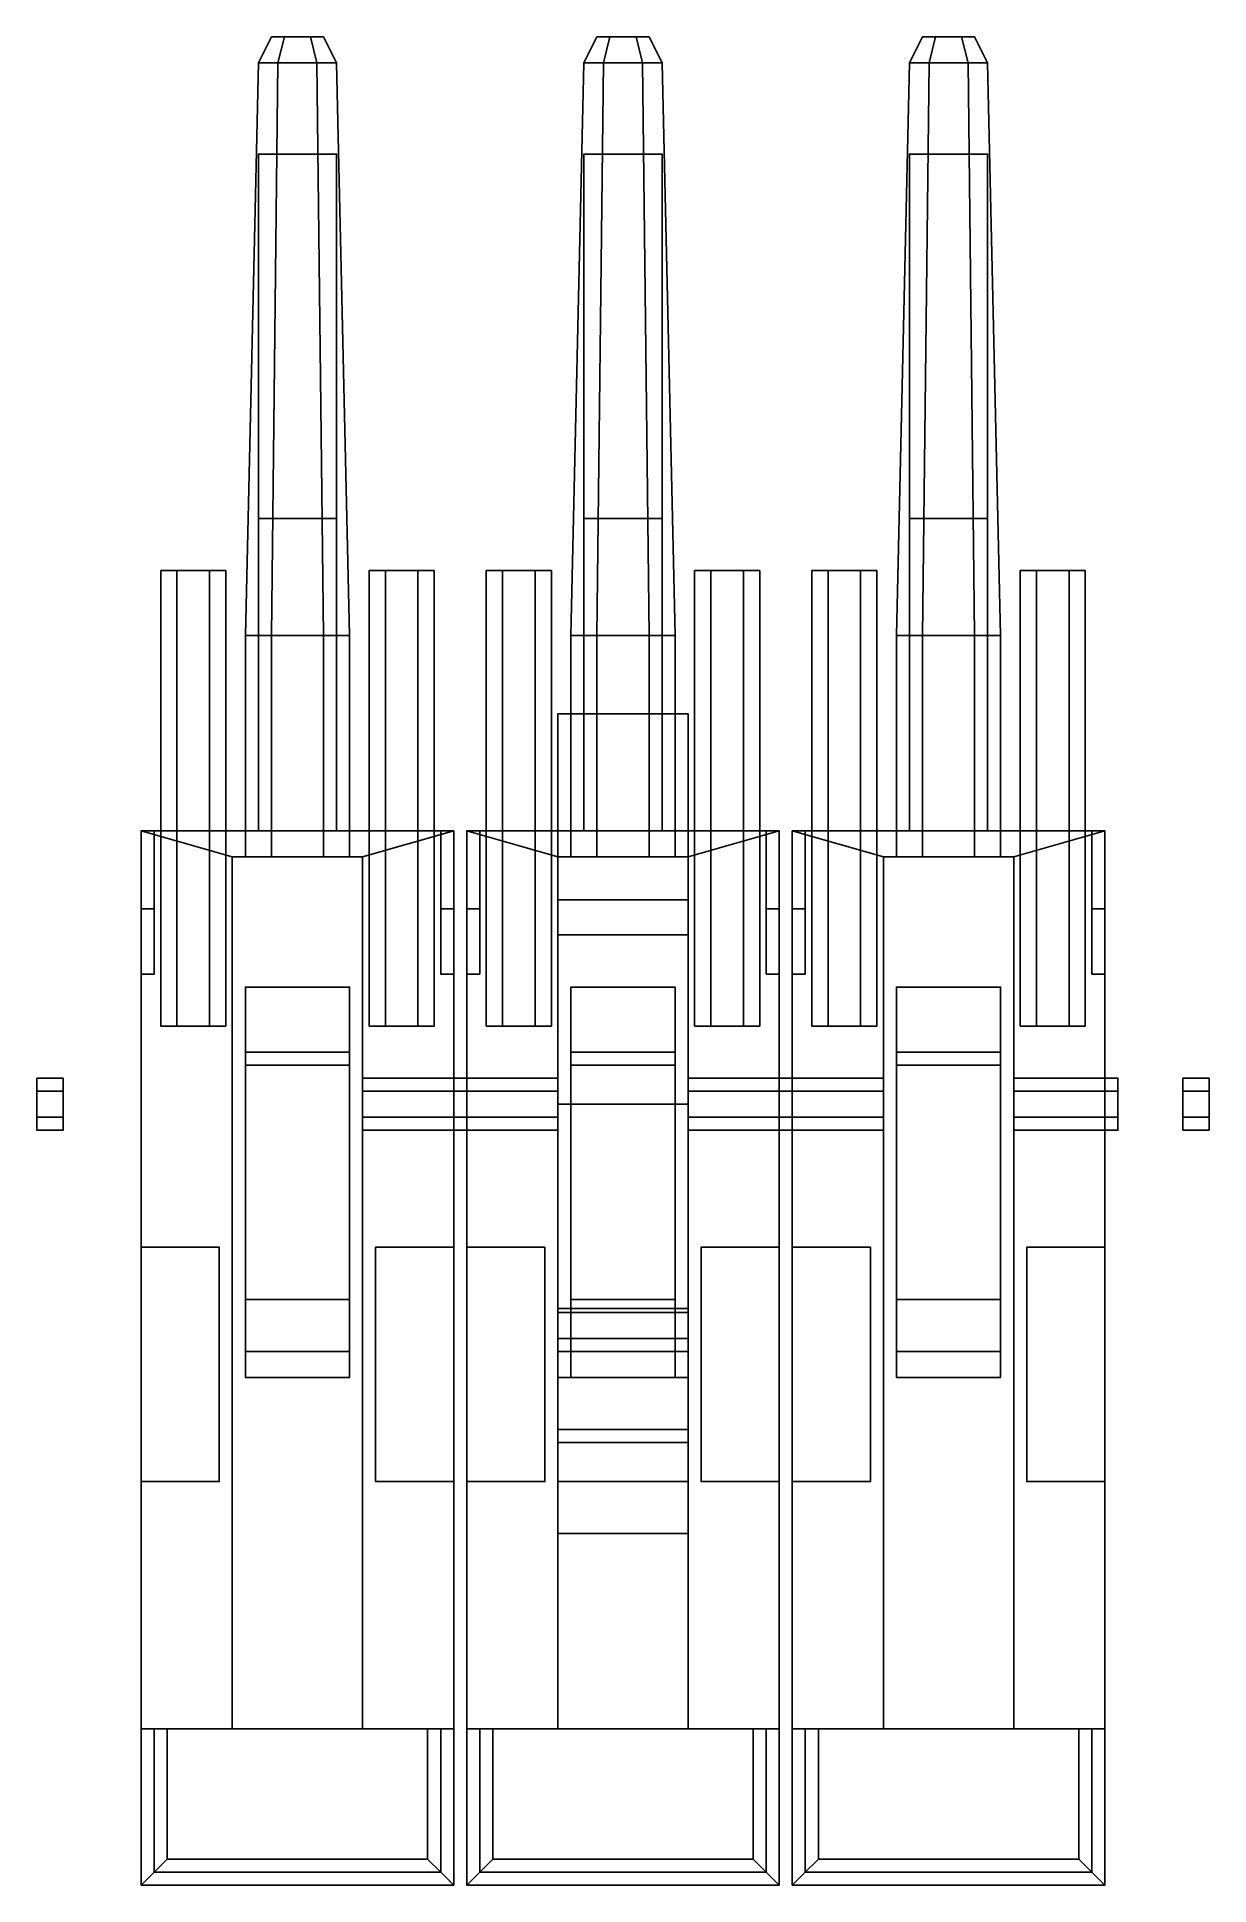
# Model space of a CAD drawing. Extents: x -0.45 to 0.45, y -0.6 to 0.82.
import ezdxf

# ---------------------------------------------------------------- set-up
doc = ezdxf.new("R2010")
doc.units = 0
doc.layers.add('SLEEVE', color=5, linetype='CONTINUOUS')

msp = doc.modelspace()

# ---------------------------------------------------------------- linework, layer by layer
at = {"layer": 'SLEEVE'}
for points in [[(-0.22, 0.45, -0.03), (-0.22, 0.73, -0.03), (-0.28, 0.73, -0.03), (-0.28, 0.45, -0.03)], [(-0.28, 0.45, -0.09), (-0.28, 0.73, -0.08), (-0.22, 0.73, -0.08), (-0.22, 0.45, -0.09)], [(-0.22, 0.73, -0.03), (-0.22, 0.73, -0.08), (-0.28, 0.73, -0.08), (-0.28, 0.73, -0.03)], [(-0.28, 0.73, -0.03), (-0.28, 0.73, -0.08), (-0.28, 0.45, -0.09), (-0.28, 0.45, -0.03)], [(-0.22, 0.45, -0.09), (-0.22, 0.73, -0.08), (-0.22, 0.73, -0.03), (-0.22, 0.45, -0.03)], [(0.03, 0.45, -0.03), (0.03, 0.73, -0.03), (-0.03, 0.73, -0.03), (-0.03, 0.45, -0.03)], [(-0.03, 0.45, -0.09), (-0.03, 0.73, -0.08), (0.03, 0.73, -0.08), (0.03, 0.45, -0.09)], [(0.03, 0.73, -0.03), (0.03, 0.73, -0.08), (-0.03, 0.73, -0.08), (-0.03, 0.73, -0.03)], [(-0.03, 0.73, -0.03), (-0.03, 0.73, -0.08), (-0.03, 0.45, -0.09), (-0.03, 0.45, -0.03)], [(0.03, 0.45, -0.09), (0.03, 0.73, -0.08), (0.03, 0.73, -0.03), (0.03, 0.45, -0.03)], [(0.22, 0.73, -0.03), (0.22, 0.73, -0.08), (0.22, 0.45, -0.09), (0.22, 0.45, -0.03)], [(0.28, 0.73, -0.03), (0.28, 0.73, -0.08), (0.22, 0.73, -0.08), (0.22, 0.73, -0.03)], [(0.22, 0.45, -0.09), (0.22, 0.73, -0.08), (0.28, 0.73, -0.08), (0.28, 0.45, -0.09)], [(0.28, 0.45, -0.03), (0.28, 0.73, -0.03), (0.22, 0.73, -0.03), (0.22, 0.45, -0.03)], [(0.28, 0.45, -0.09), (0.28, 0.73, -0.08), (0.28, 0.73, -0.03), (0.28, 0.45, -0.03)], [(-0.28, 0.45, -0.03), (-0.28, 0.45, -0.05), (-0.22, 0.45, -0.05), (-0.22, 0.45, -0.03)], [(-0.22, 0.21, -0.05), (-0.22, 0.45, -0.05), (-0.28, 0.45, -0.05), (-0.28, 0.21, -0.05)], [(-0.28, 0.21, -0.09), (-0.28, 0.45, -0.09), (-0.22, 0.45, -0.09), (-0.22, 0.21, -0.09)], [(-0.28, 0.45, -0.05), (-0.28, 0.45, -0.09), (-0.28, 0.21, -0.09), (-0.28, 0.21, -0.05)], [(-0.22, 0.21, -0.09), (-0.22, 0.45, -0.09), (-0.22, 0.45, -0.05), (-0.22, 0.21, -0.05)], [(-0.03, 0.45, -0.03), (-0.03, 0.45, -0.05), (0.03, 0.45, -0.05), (0.03, 0.45, -0.03)], [(0.03, 0.21, -0.05), (0.03, 0.45, -0.05), (-0.03, 0.45, -0.05), (-0.03, 0.21, -0.05)], [(-0.03, 0.21, -0.09), (-0.03, 0.45, -0.09), (0.03, 0.45, -0.09), (0.03, 0.21, -0.09)], [(-0.03, 0.45, -0.05), (-0.03, 0.45, -0.09), (-0.03, 0.21, -0.09), (-0.03, 0.21, -0.05)], [(0.03, 0.21, -0.09), (0.03, 0.45, -0.09), (0.03, 0.45, -0.05), (0.03, 0.21, -0.05)], [(0.22, 0.45, -0.05), (0.22, 0.45, -0.09), (0.22, 0.21, -0.09), (0.22, 0.21, -0.05)], [(0.22, 0.21, -0.09), (0.22, 0.45, -0.09), (0.28, 0.45, -0.09), (0.28, 0.21, -0.09)], [(0.28, 0.21, -0.05), (0.28, 0.45, -0.05), (0.22, 0.45, -0.05), (0.22, 0.21, -0.05)], [(0.22, 0.45, -0.03), (0.22, 0.45, -0.05), (0.28, 0.45, -0.05), (0.28, 0.45, -0.03)], [(0.28, 0.21, -0.09), (0.28, 0.45, -0.09), (0.28, 0.45, -0.05), (0.28, 0.21, -0.05)], [(-0.3425, 0.41, 0.0217), (-0.3175, 0.41, 0.0217), (-0.305, 0.41), (-0.355, 0.41)], [(-0.355, 0.41), (-0.305, 0.41), (-0.3175, 0.41, -0.0217), (-0.3425, 0.41, -0.0217)], [(-0.3425, 0.06, -0.0217), (-0.355, 0.06), (-0.355, 0.41), (-0.3425, 0.41, -0.0217)], [(-0.355, 0.06), (-0.3425, 0.06, 0.0217), (-0.3425, 0.41, 0.0217), (-0.355, 0.41)], [(-0.3175, 0.06, -0.0217), (-0.3425, 0.06, -0.0217), (-0.3425, 0.41, -0.0217), (-0.3175, 0.41, -0.0217)], [(-0.3425, 0.06, 0.0217), (-0.3175, 0.06, 0.0217), (-0.3175, 0.41, 0.0217), (-0.3425, 0.41, 0.0217)], [(-0.305, 0.06), (-0.3175, 0.06, -0.0217), (-0.3175, 0.41, -0.0217), (-0.305, 0.41)], [(-0.3175, 0.06, 0.0217), (-0.305, 0.06), (-0.305, 0.41), (-0.3175, 0.41, 0.0217)], [(-0.195, 0.41), (-0.145, 0.41), (-0.1575, 0.41, -0.0217), (-0.1825, 0.41, -0.0217)], [(-0.1825, 0.41, 0.0217), (-0.1575, 0.41, 0.0217), (-0.145, 0.41), (-0.195, 0.41)], [(-0.1825, 0.06, -0.0217), (-0.195, 0.06), (-0.195, 0.41), (-0.1825, 0.41, -0.0217)], [(-0.195, 0.06), (-0.1825, 0.06, 0.0217), (-0.1825, 0.41, 0.0217), (-0.195, 0.41)], [(-0.1575, 0.06, -0.0217), (-0.1825, 0.06, -0.0217), (-0.1825, 0.41, -0.0217), (-0.1575, 0.41, -0.0217)], [(-0.1825, 0.06, 0.0217), (-0.1575, 0.06, 0.0217), (-0.1575, 0.41, 0.0217), (-0.1825, 0.41, 0.0217)], [(-0.145, 0.06), (-0.1575, 0.06, -0.0217), (-0.1575, 0.41, -0.0217), (-0.145, 0.41)], [(-0.1575, 0.06, 0.0217), (-0.145, 0.06), (-0.145, 0.41), (-0.1575, 0.41, 0.0217)], [(-0.0925, 0.41, 0.0217), (-0.0675, 0.41, 0.0217), (-0.055, 0.41), (-0.105, 0.41)], [(-0.105, 0.41), (-0.055, 0.41), (-0.0675, 0.41, -0.0217), (-0.0925, 0.41, -0.0217)], [(-0.0925, 0.06, -0.0217), (-0.105, 0.06), (-0.105, 0.41), (-0.0925, 0.41, -0.0217)], [(-0.105, 0.06), (-0.0925, 0.06, 0.0217), (-0.0925, 0.41, 0.0217), (-0.105, 0.41)], [(-0.0675, 0.06, -0.0217), (-0.0925, 0.06, -0.0217), (-0.0925, 0.41, -0.0217), (-0.0675, 0.41, -0.0217)], [(-0.0925, 0.06, 0.0217), (-0.0675, 0.06, 0.0217), (-0.0675, 0.41, 0.0217), (-0.0925, 0.41, 0.0217)], [(-0.055, 0.06), (-0.0675, 0.06, -0.0217), (-0.0675, 0.41, -0.0217), (-0.055, 0.41)], [(-0.0675, 0.06, 0.0217), (-0.055, 0.06), (-0.055, 0.41), (-0.0675, 0.41, 0.0217)], [(0.055, 0.41), (0.105, 0.41), (0.0925, 0.41, -0.0217), (0.0675, 0.41, -0.0217)], [(0.0675, 0.41, 0.0217), (0.0925, 0.41, 0.0217), (0.105, 0.41), (0.055, 0.41)], [(0.0675, 0.06, -0.0217), (0.055, 0.06), (0.055, 0.41), (0.0675, 0.41, -0.0217)], [(0.055, 0.06), (0.0675, 0.06, 0.0217), (0.0675, 0.41, 0.0217), (0.055, 0.41)], [(0.0925, 0.06, -0.0217), (0.0675, 0.06, -0.0217), (0.0675, 0.41, -0.0217), (0.0925, 0.41, -0.0217)], [(0.0675, 0.06, 0.0217), (0.0925, 0.06, 0.0217), (0.0925, 0.41, 0.0217), (0.0675, 0.41, 0.0217)], [(0.105, 0.06), (0.0925, 0.06, -0.0217), (0.0925, 0.41, -0.0217), (0.105, 0.41)], [(0.0925, 0.06, 0.0217), (0.105, 0.06), (0.105, 0.41), (0.0925, 0.41, 0.0217)], [(0.145, 0.06), (0.1575, 0.06, 0.0217), (0.1575, 0.41, 0.0217), (0.145, 0.41)], [(0.1575, 0.06, -0.0217), (0.145, 0.06), (0.145, 0.41), (0.1575, 0.41, -0.0217)], [(0.145, 0.41), (0.195, 0.41), (0.1825, 0.41, -0.0217), (0.1575, 0.41, -0.0217)], [(0.1575, 0.41, 0.0217), (0.1825, 0.41, 0.0217), (0.195, 0.41), (0.145, 0.41)], [(0.1575, 0.06, 0.0217), (0.1825, 0.06, 0.0217), (0.1825, 0.41, 0.0217), (0.1575, 0.41, 0.0217)], [(0.1825, 0.06, -0.0217), (0.1575, 0.06, -0.0217), (0.1575, 0.41, -0.0217), (0.1825, 0.41, -0.0217)], [(0.1825, 0.06, 0.0217), (0.195, 0.06), (0.195, 0.41), (0.1825, 0.41, 0.0217)], [(0.195, 0.06), (0.1825, 0.06, -0.0217), (0.1825, 0.41, -0.0217), (0.195, 0.41)], [(0.305, 0.06), (0.3175, 0.06, 0.0217), (0.3175, 0.41, 0.0217), (0.305, 0.41)], [(0.3175, 0.06, -0.0217), (0.305, 0.06), (0.305, 0.41), (0.3175, 0.41, -0.0217)], [(0.3175, 0.41, 0.0217), (0.3425, 0.41, 0.0217), (0.355, 0.41), (0.305, 0.41)], [(0.305, 0.41), (0.355, 0.41), (0.3425, 0.41, -0.0217), (0.3175, 0.41, -0.0217)], [(0.3175, 0.06, 0.0217), (0.3425, 0.06, 0.0217), (0.3425, 0.41, 0.0217), (0.3175, 0.41, 0.0217)], [(0.3425, 0.06, -0.0217), (0.3175, 0.06, -0.0217), (0.3175, 0.41, -0.0217), (0.3425, 0.41, -0.0217)], [(0.3425, 0.06, 0.0217), (0.355, 0.06), (0.355, 0.41), (0.3425, 0.41, 0.0217)], [(0.355, 0.06), (0.3425, 0.06, -0.0217), (0.3425, 0.41, -0.0217), (0.355, 0.41)], [(-0.05, 0.3, -0.29), (-0.05, 0.13, -0.12), (0.05, 0.13, -0.12), (0.05, 0.3, -0.29)], [(-0.05, 0.1569, -0.3788), (-0.05, 0.3, -0.2899), (0.05, 0.3, -0.2899), (0.05, 0.1569, -0.3788)], [(-0.05, 0.13, -0.12), (-0.05, 0.3, -0.29), (-0.05, 0.1569, -0.3788), (-0.05, 0, -0.41)], [(0.05, 0.1569, -0.3788), (0.05, 0.3, -0.2899), (0.05, 0.13, -0.12), (0.05, 0, -0.41)], [(-0.37, -0.48, -0.12), (-0.37, 0.21, -0.12), (-0.13, 0.21, -0.12), (-0.13, -0.48, -0.12)], [(-0.3, -0.48, -0.05), (-0.3, 0.19, -0.05), (-0.37, 0.21, -0.05), (-0.37, -0.48, -0.05)], [(-0.37, 0.21, -0.05), (-0.37, 0.21, -0.12), (-0.37, -0.48, -0.12), (-0.37, -0.48, -0.05)], [(-0.2, 0.19, -0.05), (-0.13, 0.21, -0.05), (-0.37, 0.21, -0.05), (-0.3, 0.19, -0.05)], [(-0.13, 0.21, -0.05), (-0.13, 0.21, -0.12), (-0.37, 0.21, -0.12), (-0.37, 0.21, -0.05)], [(-0.36, 0.15, 0.07), (-0.36, 0.21, 0.07), (-0.37, 0.21, 0.07), (-0.37, 0.15, 0.07)], [(-0.37, 0.21, 0.07), (-0.37, 0.21, -0.05), (-0.37, 0.1, -0.05), (-0.37, 0.15, 0.07)], [(-0.36, 0.21, 0.07), (-0.36, 0.21, -0.05), (-0.37, 0.21, -0.05), (-0.37, 0.21, 0.07)], [(-0.36, 0.1, -0.05), (-0.36, 0.21, -0.05), (-0.36, 0.21, 0.07), (-0.36, 0.15, 0.07)], [(-0.13, -0.48, -0.05), (-0.13, 0.21, -0.05), (-0.2, 0.19, -0.05), (-0.2, -0.48, -0.05)], [(-0.13, 0.21, 0.07), (-0.13, 0.21, -0.05), (-0.14, 0.21, -0.05), (-0.14, 0.21, 0.07)], [(-0.14, 0.21, 0.07), (-0.14, 0.21, -0.05), (-0.14, 0.1, -0.05), (-0.14, 0.15, 0.07)], [(-0.13, 0.15, 0.07), (-0.13, 0.21, 0.07), (-0.14, 0.21, 0.07), (-0.14, 0.15, 0.07)], [(-0.13, -0.48, -0.12), (-0.13, 0.21, -0.12), (-0.13, 0.21, -0.05), (-0.13, -0.48, -0.05)], [(-0.13, 0.1, -0.05), (-0.13, 0.21, -0.05), (-0.13, 0.21, 0.07), (-0.13, 0.15, 0.07)], [(-0.05, -0.48, -0.05), (-0.05, 0.19, -0.05), (-0.12, 0.21, -0.05), (-0.12, -0.48, -0.05)], [(-0.12, 0.21, -0.05), (-0.12, 0.21, -0.12), (-0.12, -0.48, -0.12), (-0.12, -0.48, -0.05)], [(-0.12, -0.48, -0.12), (-0.12, 0.21, -0.12), (0.12, 0.21, -0.12), (0.12, -0.48, -0.12)], [(-0.11, 0.15, 0.07), (-0.11, 0.21, 0.07), (-0.12, 0.21, 0.07), (-0.12, 0.15, 0.07)], [(-0.12, 0.21, 0.07), (-0.12, 0.21, -0.05), (-0.12, 0.1, -0.05), (-0.12, 0.15, 0.07)], [(-0.11, 0.21, 0.07), (-0.11, 0.21, -0.05), (-0.12, 0.21, -0.05), (-0.12, 0.21, 0.07)], [(0.05, 0.19, -0.05), (0.12, 0.21, -0.05), (-0.12, 0.21, -0.05), (-0.05, 0.19, -0.05)], [(0.12, 0.21, -0.05), (0.12, 0.21, -0.12), (-0.12, 0.21, -0.12), (-0.12, 0.21, -0.05)], [(-0.11, 0.1, -0.05), (-0.11, 0.21, -0.05), (-0.11, 0.21, 0.07), (-0.11, 0.15, 0.07)], [(0.12, -0.48, -0.05), (0.12, 0.21, -0.05), (0.05, 0.19, -0.05), (0.05, -0.48, -0.05)], [(0.12, 0.21, 0.07), (0.12, 0.21, -0.05), (0.11, 0.21, -0.05), (0.11, 0.21, 0.07)], [(0.11, 0.21, 0.07), (0.11, 0.21, -0.05), (0.11, 0.1, -0.05), (0.11, 0.15, 0.07)], [(0.12, 0.15, 0.07), (0.12, 0.21, 0.07), (0.11, 0.21, 0.07), (0.11, 0.15, 0.07)], [(0.12, -0.48, -0.12), (0.12, 0.21, -0.12), (0.12, 0.21, -0.05), (0.12, -0.48, -0.05)], [(0.12, 0.1, -0.05), (0.12, 0.21, -0.05), (0.12, 0.21, 0.07), (0.12, 0.15, 0.07)], [(0.13, 0.21, -0.05), (0.13, 0.21, -0.12), (0.13, -0.48, -0.12), (0.13, -0.48, -0.05)], [(0.2, -0.48, -0.05), (0.2, 0.19, -0.05), (0.13, 0.21, -0.05), (0.13, -0.48, -0.05)], [(0.13, -0.48, -0.12), (0.13, 0.21, -0.12), (0.37, 0.21, -0.12), (0.37, -0.48, -0.12)], [(0.14, 0.21, 0.07), (0.14, 0.21, -0.05), (0.13, 0.21, -0.05), (0.13, 0.21, 0.07)], [(0.13, 0.21, 0.07), (0.13, 0.21, -0.05), (0.13, 0.1, -0.05), (0.13, 0.15, 0.07)], [(0.14, 0.15, 0.07), (0.14, 0.21, 0.07), (0.13, 0.21, 0.07), (0.13, 0.15, 0.07)], [(0.37, 0.21, -0.05), (0.37, 0.21, -0.12), (0.13, 0.21, -0.12), (0.13, 0.21, -0.05)], [(0.3, 0.19, -0.05), (0.37, 0.21, -0.05), (0.13, 0.21, -0.05), (0.2, 0.19, -0.05)], [(0.14, 0.1, -0.05), (0.14, 0.21, -0.05), (0.14, 0.21, 0.07), (0.14, 0.15, 0.07)], [(0.37, -0.48, -0.05), (0.37, 0.21, -0.05), (0.3, 0.19, -0.05), (0.3, -0.48, -0.05)], [(0.37, 0.15, 0.07), (0.37, 0.21, 0.07), (0.36, 0.21, 0.07), (0.36, 0.15, 0.07)], [(0.36, 0.21, 0.07), (0.36, 0.21, -0.05), (0.36, 0.1, -0.05), (0.36, 0.15, 0.07)], [(0.37, 0.21, 0.07), (0.37, 0.21, -0.05), (0.36, 0.21, -0.05), (0.36, 0.21, 0.07)], [(0.37, -0.48, -0.12), (0.37, 0.21, -0.12), (0.37, 0.21, -0.05), (0.37, -0.48, -0.05)], [(0.37, 0.1, -0.05), (0.37, 0.21, -0.05), (0.37, 0.21, 0.07), (0.37, 0.15, 0.07)], [(-0.3, 0.19, 0.04), (-0.3, 0.19, -0.05), (-0.3, -0.48, -0.05), (-0.3, -0.48, 0.04)], [(-0.2, -0.48, 0.04), (-0.2, 0.19, 0.04), (-0.3, 0.19, 0.04), (-0.3, -0.48, 0.04)], [(-0.2, 0.19, 0.04), (-0.2, 0.19, -0.05), (-0.3, 0.19, -0.05), (-0.3, 0.19, 0.04)], [(-0.2, -0.48, -0.05), (-0.2, 0.19, -0.05), (-0.2, 0.19, 0.04), (-0.2, -0.48, 0.04)], [(-0.05, 0.19, 0.04), (-0.05, 0.19, -0.05), (-0.05, -0.48, -0.05), (-0.05, -0.48, 0.04)], [(0.05, -0.48, 0.04), (0.05, 0.19, 0.04), (-0.05, 0.19, 0.04), (-0.05, -0.48, 0.04)], [(0.05, 0.19, 0.04), (0.05, 0.19, -0.05), (-0.05, 0.19, -0.05), (-0.05, 0.19, 0.04)], [(0.05, -0.48, -0.05), (0.05, 0.19, -0.05), (0.05, 0.19, 0.04), (0.05, -0.48, 0.04)], [(0.3, -0.48, 0.04), (0.3, 0.19, 0.04), (0.2, 0.19, 0.04), (0.2, -0.48, 0.04)], [(0.2, 0.19, 0.04), (0.2, 0.19, -0.05), (0.2, -0.48, -0.05), (0.2, -0.48, 0.04)], [(0.3, 0.19, 0.04), (0.3, 0.19, -0.05), (0.2, 0.19, -0.05), (0.2, 0.19, 0.04)], [(0.3, -0.48, -0.05), (0.3, 0.19, -0.05), (0.3, 0.19, 0.04), (0.3, -0.48, 0.04)], [(-0.05, 0, -0.41), (-0.05, 0.1569, -0.3788), (0.05, 0.1569, -0.3788), (0.05, 0, -0.41)], [(-0.37, 0.15, 0.07), (-0.37, 0.1, -0.05), (-0.36, 0.1, -0.05), (-0.36, 0.15, 0.07)], [(-0.14, 0.15, 0.07), (-0.14, 0.1, -0.05), (-0.13, 0.1, -0.05), (-0.13, 0.15, 0.07)], [(-0.12, 0.15, 0.07), (-0.12, 0.1, -0.05), (-0.11, 0.1, -0.05), (-0.11, 0.15, 0.07)], [(0.11, 0.15, 0.07), (0.11, 0.1, -0.05), (0.12, 0.1, -0.05), (0.12, 0.15, 0.07)], [(0.13, 0.15, 0.07), (0.13, 0.1, -0.05), (0.14, 0.1, -0.05), (0.14, 0.15, 0.07)], [(0.36, 0.15, 0.07), (0.36, 0.1, -0.05), (0.37, 0.1, -0.05), (0.37, 0.15, 0.07)], [(-0.05, -0.16, -0.19), (-0.05, 0.13, -0.12), (-0.05, 0, -0.41), (-0.05, -0.1569, -0.3788)], [(-0.05, 0.13, -0.12), (-0.05, 0.13, -0.12), (-0.05, -0.19, -0.15), (-0.05, -0.25, -0.12)], [(-0.05, 0.13, -0.12), (-0.05, 0.13, -0.12), (-0.05, -0.16, -0.17), (-0.05, -0.19, -0.15)], [(-0.05, 0.13, -0.12), (-0.05, 0.13, -0.12), (-0.05, -0.16, -0.19), (-0.05, -0.16, -0.17)], [(0.05, 0, -0.41), (0.05, 0.1301, -0.12), (0.05, -0.16, -0.19), (0.05, -0.1569, -0.3788)], [(0.05, -0.16, -0.17), (0.05, -0.1599, -0.19), (0.05, 0.1301, -0.12)], [(0.05, -0.25, -0.12), (0.05, -0.19, -0.15), (0.05, 0.13, -0.12)], [(0.05, -0.19, -0.15), (0.05, -0.16, -0.17), (0.05, 0.13, -0.12)], [(-0.21, -0.15, 0.38), (-0.21, 0.09, 0.32), (-0.29, 0.09, 0.32), (-0.29, -0.15, 0.38)], [(-0.29, 0.09, 0.32), (-0.29, 0.04, 0.18), (-0.29, -0.19, 0.26), (-0.29, -0.15, 0.38)], [(-0.21, 0.09, 0.32), (-0.21, 0.04, 0.18), (-0.29, 0.04, 0.18), (-0.29, 0.09, 0.32)], [(-0.21, -0.19, 0.26), (-0.21, 0.04, 0.18), (-0.21, 0.09, 0.32), (-0.21, -0.15, 0.38)], [(0.04, -0.15, 0.38), (0.04, 0.09, 0.32), (-0.04, 0.09, 0.32), (-0.04, -0.15, 0.38)], [(-0.04, 0.09, 0.32), (-0.04, 0.04, 0.18), (-0.04, -0.19, 0.26), (-0.04, -0.15, 0.38)], [(0.04, 0.09, 0.32), (0.04, 0.04, 0.18), (-0.04, 0.04, 0.18), (-0.04, 0.09, 0.32)], [(0.04, -0.19, 0.26), (0.04, 0.04, 0.18), (0.04, 0.09, 0.32), (0.04, -0.15, 0.38)], [(0.21, 0.09, 0.32), (0.21, 0.04, 0.18), (0.21, -0.19, 0.26), (0.21, -0.15, 0.38)], [(0.29, -0.15, 0.38), (0.29, 0.09, 0.32), (0.21, 0.09, 0.32), (0.21, -0.15, 0.38)], [(0.29, 0.09, 0.32), (0.29, 0.04, 0.18), (0.21, 0.04, 0.18), (0.21, 0.09, 0.32)], [(0.29, -0.19, 0.26), (0.29, 0.04, 0.18), (0.29, 0.09, 0.32), (0.29, -0.15, 0.38)], [(-0.3425, 0.06, -0.0217), (-0.3175, 0.06, -0.0217), (-0.305, 0.06), (-0.355, 0.06)], [(-0.355, 0.06), (-0.305, 0.06), (-0.3175, 0.06, 0.0217), (-0.3425, 0.06, 0.0217)], [(-0.195, 0.06), (-0.145, 0.06), (-0.1575, 0.06, 0.0217), (-0.1825, 0.06, 0.0217)], [(-0.1825, 0.06, -0.0217), (-0.1575, 0.06, -0.0217), (-0.145, 0.06), (-0.195, 0.06)], [(-0.0925, 0.06, -0.0217), (-0.0675, 0.06, -0.0217), (-0.055, 0.06), (-0.105, 0.06)], [(-0.105, 0.06), (-0.055, 0.06), (-0.0675, 0.06, 0.0217), (-0.0925, 0.06, 0.0217)], [(0.055, 0.06), (0.105, 0.06), (0.0925, 0.06, 0.0217), (0.0675, 0.06, 0.0217)], [(0.0675, 0.06, -0.0217), (0.0925, 0.06, -0.0217), (0.105, 0.06), (0.055, 0.06)], [(0.145, 0.06), (0.195, 0.06), (0.1825, 0.06, 0.0217), (0.1575, 0.06, 0.0217)], [(0.1575, 0.06, -0.0217), (0.1825, 0.06, -0.0217), (0.195, 0.06), (0.145, 0.06)], [(0.3175, 0.06, -0.0217), (0.3425, 0.06, -0.0217), (0.355, 0.06), (0.305, 0.06)], [(0.305, 0.06), (0.355, 0.06), (0.3425, 0.06, 0.0217), (0.3175, 0.06, 0.0217)], [(-0.29, 0.04, 0.18), (-0.29, 0.03, 0.12), (-0.29, -0.21, 0.13), (-0.29, -0.19, 0.26)], [(-0.21, 0.04, 0.18), (-0.21, 0.03, 0.12), (-0.29, 0.03, 0.12), (-0.29, 0.04, 0.18)], [(-0.29, 0.03, 0.12), (-0.29, 0.03, 0.04), (-0.29, -0.21, 0.04), (-0.29, -0.21, 0.13)], [(-0.21, 0.03, 0.12), (-0.21, 0.03, 0.04), (-0.29, 0.03, 0.04), (-0.29, 0.03, 0.12)], [(-0.21, -0.21, 0.13), (-0.21, 0.03, 0.12), (-0.21, 0.04, 0.18), (-0.21, -0.19, 0.26)], [(-0.21, -0.21, 0.04), (-0.21, 0.03, 0.04), (-0.21, 0.03, 0.12), (-0.21, -0.21, 0.13)], [(-0.04, 0.04, 0.18), (-0.04, 0.03, 0.12), (-0.04, -0.21, 0.13), (-0.04, -0.19, 0.26)], [(0.04, 0.04, 0.18), (0.04, 0.03, 0.12), (-0.04, 0.03, 0.12), (-0.04, 0.04, 0.18)], [(-0.04, 0.03, 0.12), (-0.04, 0.03, 0.04), (-0.04, -0.21, 0.04), (-0.04, -0.21, 0.13)], [(0.04, 0.03, 0.12), (0.04, 0.03, 0.04), (-0.04, 0.03, 0.04), (-0.04, 0.03, 0.12)], [(0.04, -0.21, 0.13), (0.04, 0.03, 0.12), (0.04, 0.04, 0.18), (0.04, -0.19, 0.26)], [(0.04, -0.21, 0.04), (0.04, 0.03, 0.04), (0.04, 0.03, 0.12), (0.04, -0.21, 0.13)], [(0.21, 0.04, 0.18), (0.21, 0.03, 0.12), (0.21, -0.21, 0.13), (0.21, -0.19, 0.26)], [(0.29, 0.04, 0.18), (0.29, 0.03, 0.12), (0.21, 0.03, 0.12), (0.21, 0.04, 0.18)], [(0.21, 0.03, 0.12), (0.21, 0.03, 0.04), (0.21, -0.21, 0.04), (0.21, -0.21, 0.13)], [(0.29, 0.03, 0.12), (0.29, 0.03, 0.04), (0.21, 0.03, 0.04), (0.21, 0.03, 0.12)], [(0.29, -0.21, 0.13), (0.29, 0.03, 0.12), (0.29, 0.04, 0.18), (0.29, -0.19, 0.26)], [(0.29, -0.21, 0.04), (0.29, 0.03, 0.04), (0.29, 0.03, 0.12), (0.29, -0.21, 0.13)], [(-0.45, -0.02), (-0.45, 0.02), (-0.45, 0.01, -0.0173), (-0.45, -0.01, -0.0173)], [(-0.45, -0.01, 0.0173), (-0.45, 0.01, 0.0173), (-0.45, 0.02), (-0.45, -0.02)], [(-0.43, 0.02), (-0.43, 0.01, -0.0173), (-0.45, 0.01, -0.0173), (-0.45, 0.02)], [(-0.43, 0.01, 0.0173), (-0.43, 0.02), (-0.45, 0.02), (-0.45, 0.01, 0.0173)], [(-0.2, 0.02), (-0.2, 0.01, 0.0173), (-0.05, 0.01, 0.0173), (-0.05, 0.02)], [(-0.2, 0.01, -0.0173), (-0.2, 0.02), (-0.05, 0.02), (-0.05, 0.01, -0.0173)], [(0.05, 0.02), (0.05, 0.01, 0.0173), (0.2, 0.01, 0.0173), (0.2, 0.02)], [(0.05, 0.01, -0.0173), (0.05, 0.02), (0.2, 0.02), (0.2, 0.01, -0.0173)], [(0.3, 0.01, -0.0173), (0.3, 0.02), (0.38, 0.02), (0.38, 0.01, -0.0173)], [(0.3, 0.02), (0.3, 0.01, 0.0173), (0.38, 0.01, 0.0173), (0.38, 0.02)], [(0.43, 0.02), (0.43, 0.01, 0.0173), (0.45, 0.01, 0.0173), (0.45, 0.02)], [(0.43, 0.01, -0.0173), (0.43, 0.02), (0.45, 0.02), (0.45, 0.01, -0.0173)], [(0.45, 0.01, 0.0173), (0.45, -0.01, 0.0173), (0.45, -0.02), (0.45, 0.02)], [(0.45, 0.02), (0.45, -0.02), (0.45, -0.01, -0.0173), (0.45, 0.01, -0.0173)], [(-0.43, 0.01, -0.0173), (-0.43, -0.01, -0.0173), (-0.45, -0.01, -0.0173), (-0.45, 0.01, -0.0173)], [(-0.43, -0.01, 0.0173), (-0.43, 0.01, 0.0173), (-0.45, 0.01, 0.0173), (-0.45, -0.01, 0.0173)], [(-0.2, -0.01, -0.0173), (-0.2, 0.01, -0.0173), (-0.05, 0.01, -0.0173), (-0.05, -0.01, -0.0173)], [(-0.2, 0.01, 0.0173), (-0.2, -0.01, 0.0173), (-0.05, -0.01, 0.0173), (-0.05, 0.01, 0.0173)], [(0.05, -0.01, -0.0173), (0.05, 0.01, -0.0173), (0.2, 0.01, -0.0173), (0.2, -0.01, -0.0173)], [(0.05, 0.01, 0.0173), (0.05, -0.01, 0.0173), (0.2, -0.01, 0.0173), (0.2, 0.01, 0.0173)], [(0.3, 0.01, 0.0173), (0.3, -0.01, 0.0173), (0.38, -0.01, 0.0173), (0.38, 0.01, 0.0173)], [(0.3, -0.01, -0.0173), (0.3, 0.01, -0.0173), (0.38, 0.01, -0.0173), (0.38, -0.01, -0.0173)], [(0.43, 0.01, 0.0173), (0.43, -0.01, 0.0173), (0.45, -0.01, 0.0173), (0.45, 0.01, 0.0173)], [(0.43, -0.01, -0.0173), (0.43, 0.01, -0.0173), (0.45, 0.01, -0.0173), (0.45, -0.01, -0.0173)], [(-0.43, -0.01, -0.0173), (-0.43, -0.02), (-0.45, -0.02), (-0.45, -0.01, -0.0173)], [(-0.43, -0.02), (-0.43, -0.01, 0.0173), (-0.45, -0.01, 0.0173), (-0.45, -0.02)], [(-0.2, -0.02), (-0.2, -0.01, -0.0173), (-0.05, -0.01, -0.0173), (-0.05, -0.02)], [(-0.2, -0.01, 0.0173), (-0.2, -0.02), (-0.05, -0.02), (-0.05, -0.01, 0.0173)], [(-0.05, -0.1569, -0.3788), (-0.05, 0, -0.41), (0.05, 0, -0.41), (0.05, -0.1569, -0.3788)], [(0.05, -0.02), (0.05, -0.01, -0.0173), (0.2, -0.01, -0.0173), (0.2, -0.02)], [(0.05, -0.01, 0.0173), (0.05, -0.02), (0.2, -0.02), (0.2, -0.01, 0.0173)], [(0.3, -0.01, 0.0173), (0.3, -0.02), (0.38, -0.02), (0.38, -0.01, 0.0173)], [(0.3, -0.02), (0.3, -0.01, -0.0173), (0.38, -0.01, -0.0173), (0.38, -0.02)], [(0.43, -0.01, 0.0173), (0.43, -0.02), (0.45, -0.02), (0.45, -0.01, 0.0173)], [(0.43, -0.02), (0.43, -0.01, -0.0173), (0.45, -0.01, -0.0173), (0.45, -0.02)], [(-0.31, -0.29, 0.05), (-0.31, -0.11, 0.05), (-0.37, -0.11, 0.05), (-0.37, -0.29, 0.05)], [(-0.31, -0.11, 0.05), (-0.31, -0.11, -0.05), (-0.37, -0.11, -0.05), (-0.37, -0.11, 0.05)], [(-0.37, -0.11, 0.05), (-0.37, -0.11, -0.05), (-0.37, -0.29, -0.05), (-0.37, -0.29, 0.05)], [(-0.31, -0.29, -0.05), (-0.31, -0.11, -0.05), (-0.31, -0.11, 0.05), (-0.31, -0.29, 0.05)], [(-0.13, -0.29, 0.05), (-0.13, -0.11, 0.05), (-0.19, -0.11, 0.05), (-0.19, -0.29, 0.05)], [(-0.13, -0.11, 0.05), (-0.13, -0.11, -0.05), (-0.19, -0.11, -0.05), (-0.19, -0.11, 0.05)], [(-0.19, -0.11, 0.05), (-0.19, -0.11, -0.05), (-0.19, -0.29, -0.05), (-0.19, -0.29, 0.05)], [(-0.13, -0.29, -0.05), (-0.13, -0.11, -0.05), (-0.13, -0.11, 0.05), (-0.13, -0.29, 0.05)], [(-0.06, -0.29, 0.05), (-0.06, -0.11, 0.05), (-0.12, -0.11, 0.05), (-0.12, -0.29, 0.05)], [(-0.06, -0.11, 0.05), (-0.06, -0.11, -0.05), (-0.12, -0.11, -0.05), (-0.12, -0.11, 0.05)], [(-0.12, -0.11, 0.05), (-0.12, -0.11, -0.05), (-0.12, -0.29, -0.05), (-0.12, -0.29, 0.05)], [(-0.06, -0.29, -0.05), (-0.06, -0.11, -0.05), (-0.06, -0.11, 0.05), (-0.06, -0.29, 0.05)], [(0.12, -0.29, 0.05), (0.12, -0.11, 0.05), (0.06, -0.11, 0.05), (0.06, -0.29, 0.05)], [(0.12, -0.11, 0.05), (0.12, -0.11, -0.05), (0.06, -0.11, -0.05), (0.06, -0.11, 0.05)], [(0.06, -0.11, 0.05), (0.06, -0.11, -0.05), (0.06, -0.29, -0.05), (0.06, -0.29, 0.05)], [(0.12, -0.29, -0.05), (0.12, -0.11, -0.05), (0.12, -0.11, 0.05), (0.12, -0.29, 0.05)], [(0.13, -0.11, 0.05), (0.13, -0.11, -0.05), (0.13, -0.29, -0.05), (0.13, -0.29, 0.05)], [(0.19, -0.11, 0.05), (0.19, -0.11, -0.05), (0.13, -0.11, -0.05), (0.13, -0.11, 0.05)], [(0.19, -0.29, 0.05), (0.19, -0.11, 0.05), (0.13, -0.11, 0.05), (0.13, -0.29, 0.05)], [(0.19, -0.29, -0.05), (0.19, -0.11, -0.05), (0.19, -0.11, 0.05), (0.19, -0.29, 0.05)], [(0.31, -0.11, 0.05), (0.31, -0.11, -0.05), (0.31, -0.29, -0.05), (0.31, -0.29, 0.05)], [(0.37, -0.11, 0.05), (0.37, -0.11, -0.05), (0.31, -0.11, -0.05), (0.31, -0.11, 0.05)], [(0.37, -0.29, 0.05), (0.37, -0.11, 0.05), (0.31, -0.11, 0.05), (0.31, -0.29, 0.05)], [(0.37, -0.29, -0.05), (0.37, -0.11, -0.05), (0.37, -0.11, 0.05), (0.37, -0.29, 0.05)], [(-0.29, -0.15, 0.38), (-0.29, -0.19, 0.26), (-0.21, -0.19, 0.26), (-0.21, -0.15, 0.38)], [(-0.04, -0.15, 0.38), (-0.04, -0.19, 0.26), (0.04, -0.19, 0.26), (0.04, -0.15, 0.38)], [(0.21, -0.15, 0.38), (0.21, -0.19, 0.26), (0.29, -0.19, 0.26), (0.29, -0.15, 0.38)], [(-0.05, -0.2899, -0.2899), (-0.05, -0.1569, -0.3788), (0.05, -0.1569, -0.3788), (0.05, -0.2899, -0.2899)], [(-0.05, -0.18, -0.28), (-0.05, -0.16, -0.19), (-0.05, -0.1569, -0.3788)], [(-0.05, -0.21, -0.29), (-0.05, -0.18, -0.28), (-0.05, -0.1569, -0.3788)], [(-0.05, -0.2899, -0.2899), (-0.05, -0.21, -0.29), (-0.05, -0.1569, -0.3788)], [(-0.05, -0.16, -0.19), (-0.05, -0.18, -0.28), (0.05, -0.18, -0.28), (0.05, -0.16, -0.19)], [(-0.05, -0.19, -0.15), (-0.05, -0.16, -0.17), (0.05, -0.16, -0.17), (0.05, -0.19, -0.15)], [(-0.05, -0.16, -0.17), (-0.05, -0.16, -0.19), (0.05, -0.16, -0.19), (0.05, -0.16, -0.17)], [(0.05, -0.1569, -0.3788), (0.05, -0.1599, -0.19), (0.05, -0.18, -0.28), (0.05, -0.1569, -0.3788)], [(0.05, -0.1569, -0.3788), (0.05, -0.18, -0.28), (0.05, -0.21, -0.29), (0.05, -0.1569, -0.3788)], [(0.05, -0.1569, -0.3788), (0.05, -0.21, -0.29), (0.05, -0.2899, -0.2899), (0.05, -0.1569, -0.3788)], [(-0.05, -0.18, -0.28), (-0.05, -0.21, -0.29), (0.05, -0.21, -0.29), (0.05, -0.18, -0.28)], [(-0.29, -0.19, 0.26), (-0.29, -0.21, 0.13), (-0.21, -0.21, 0.13), (-0.21, -0.19, 0.26)], [(-0.05, -0.21, -0.15), (-0.05, -0.19, -0.15), (0.05, -0.19, -0.15), (0.05, -0.21, -0.15)], [(-0.05, -0.19, -0.15), (-0.05, -0.19, -0.15), (-0.05, -0.21, -0.15), (-0.05, -0.25, -0.12)], [(-0.04, -0.19, 0.26), (-0.04, -0.21, 0.13), (0.04, -0.21, 0.13), (0.04, -0.19, 0.26)], [(0.05, -0.25, -0.12), (0.05, -0.21, -0.15), (0.05, -0.19, -0.15)], [(0.21, -0.19, 0.26), (0.21, -0.21, 0.13), (0.29, -0.21, 0.13), (0.29, -0.19, 0.26)], [(-0.29, -0.21, 0.13), (-0.29, -0.21, 0.04), (-0.21, -0.21, 0.04), (-0.21, -0.21, 0.13)], [(-0.05, -0.25, -0.25), (-0.05, -0.21, -0.15), (0.05, -0.21, -0.15), (0.05, -0.25, -0.25)], [(-0.05, -0.21, -0.29), (-0.05, -0.25, -0.25), (0.05, -0.25, -0.25), (0.05, -0.21, -0.29)], [(-0.05, -0.25, -0.25), (-0.05, -0.21, -0.29), (-0.05, -0.2899, -0.2899), (-0.05, -0.33, -0.24)], [(-0.05, -0.21, -0.15), (-0.05, -0.25, -0.25), (-0.05, -0.26, -0.19), (-0.05, -0.25, -0.17)], [(-0.05, -0.21, -0.15), (-0.05, -0.21, -0.15), (-0.05, -0.25, -0.17), (-0.05, -0.25, -0.12)], [(-0.04, -0.21, 0.13), (-0.04, -0.21, 0.04), (0.04, -0.21, 0.04), (0.04, -0.21, 0.13)], [(0.05, -0.33, -0.24), (0.05, -0.2899, -0.2899), (0.05, -0.21, -0.29), (0.05, -0.25, -0.25)], [(0.05, -0.25, -0.17), (0.05, -0.26, -0.19), (0.05, -0.25, -0.25), (0.05, -0.21, -0.15)], [(0.05, -0.25, -0.12), (0.05, -0.25, -0.17), (0.05, -0.21, -0.15)], [(0.21, -0.21, 0.13), (0.21, -0.21, 0.04), (0.29, -0.21, 0.04), (0.29, -0.21, 0.13)], [(-0.05, -0.25, -0.12), (-0.05, -0.25, -0.17), (0.05, -0.25, -0.17), (0.05, -0.25, -0.12)], [(-0.05, -0.25, -0.17), (-0.05, -0.26, -0.19), (0.05, -0.26, -0.19), (0.05, -0.25, -0.17)], [(-0.05, -0.26, -0.19), (-0.05, -0.25, -0.25), (-0.05, -0.33, -0.2399)], [(0.05, -0.26, -0.19), (0.05, -0.33, -0.2399), (0.05, -0.25, -0.25)], [(-0.05, -0.26, -0.19), (-0.05, -0.33, -0.2399), (0.05, -0.33, -0.2399), (0.05, -0.26, -0.19)], [(-0.37, -0.29, 0.05), (-0.37, -0.29, -0.05), (-0.31, -0.29, -0.05), (-0.31, -0.29, 0.05)], [(-0.19, -0.29, 0.05), (-0.19, -0.29, -0.05), (-0.13, -0.29, -0.05), (-0.13, -0.29, 0.05)], [(-0.12, -0.29, 0.05), (-0.12, -0.29, -0.05), (-0.06, -0.29, -0.05), (-0.06, -0.29, 0.05)], [(-0.05, -0.33, -0.24), (-0.05, -0.2899, -0.2899), (0.05, -0.2899, -0.2899), (0.05, -0.33, -0.24)], [(0.06, -0.29, 0.05), (0.06, -0.29, -0.05), (0.12, -0.29, -0.05), (0.12, -0.29, 0.05)], [(0.13, -0.29, 0.05), (0.13, -0.29, -0.05), (0.19, -0.29, -0.05), (0.19, -0.29, 0.05)], [(0.31, -0.29, 0.05), (0.31, -0.29, -0.05), (0.37, -0.29, -0.05), (0.37, -0.29, 0.05)], [(-0.37, -0.48, -0.05), (-0.37, -0.48, -0.12), (-0.13, -0.48, -0.12), (-0.13, -0.48, -0.05)], [(-0.36, -0.59, -0.03), (-0.37, -0.6, -0.02), (-0.37, -0.48, -0.1), (-0.36, -0.48, -0.11)], [(-0.37, -0.6, -0.02), (-0.36, -0.59, -0.01), (-0.36, -0.48, -0.09), (-0.37, -0.48, -0.1)], [(-0.35, -0.58, -0.02), (-0.36, -0.59, -0.03), (-0.36, -0.48, -0.11), (-0.35, -0.48, -0.1)], [(-0.36, -0.59, -0.01), (-0.35, -0.58, -0.02), (-0.35, -0.48, -0.1), (-0.36, -0.48, -0.09)], [(-0.3, -0.48, 0.04), (-0.3, -0.48, -0.05), (-0.2, -0.48, -0.05), (-0.2, -0.48, 0.04)], [(-0.14, -0.59, -0.03), (-0.15, -0.58, -0.02), (-0.15, -0.48, -0.1), (-0.14, -0.48, -0.11)], [(-0.15, -0.58, -0.02), (-0.14, -0.59, -0.01), (-0.14, -0.48, -0.09), (-0.15, -0.48, -0.1)], [(-0.13, -0.6, -0.02), (-0.14, -0.59, -0.03), (-0.14, -0.48, -0.11), (-0.13, -0.48, -0.1)], [(-0.14, -0.59, -0.01), (-0.13, -0.6, -0.02), (-0.13, -0.48, -0.1), (-0.14, -0.48, -0.09)], [(-0.11, -0.59, -0.03), (-0.12, -0.6, -0.02), (-0.12, -0.48, -0.1), (-0.11, -0.48, -0.11)], [(-0.12, -0.6, -0.02), (-0.11, -0.59, -0.01), (-0.11, -0.48, -0.09), (-0.12, -0.48, -0.1)], [(-0.12, -0.48, -0.05), (-0.12, -0.48, -0.12), (0.12, -0.48, -0.12), (0.12, -0.48, -0.05)], [(-0.1, -0.58, -0.02), (-0.11, -0.59, -0.03), (-0.11, -0.48, -0.11), (-0.1, -0.48, -0.1)], [(-0.11, -0.59, -0.01), (-0.1, -0.58, -0.02), (-0.1, -0.48, -0.1), (-0.11, -0.48, -0.09)], [(-0.05, -0.48, 0.04), (-0.05, -0.48, -0.05), (0.05, -0.48, -0.05), (0.05, -0.48, 0.04)], [(0.11, -0.59, -0.03), (0.1, -0.58, -0.02), (0.1, -0.48, -0.1), (0.11, -0.48, -0.11)], [(0.1, -0.58, -0.02), (0.11, -0.59, -0.01), (0.11, -0.48, -0.09), (0.1, -0.48, -0.1)], [(0.12, -0.6, -0.02), (0.11, -0.59, -0.03), (0.11, -0.48, -0.11), (0.12, -0.48, -0.1)], [(0.11, -0.59, -0.01), (0.12, -0.6, -0.02), (0.12, -0.48, -0.1), (0.11, -0.48, -0.09)], [(0.13, -0.6, -0.02), (0.14, -0.59, -0.01), (0.14, -0.48, -0.09), (0.13, -0.48, -0.1)], [(0.14, -0.59, -0.03), (0.13, -0.6, -0.02), (0.13, -0.48, -0.1), (0.14, -0.48, -0.11)], [(0.13, -0.48, -0.05), (0.13, -0.48, -0.12), (0.37, -0.48, -0.12), (0.37, -0.48, -0.05)], [(0.14, -0.59, -0.01), (0.15, -0.58, -0.02), (0.15, -0.48, -0.1), (0.14, -0.48, -0.09)], [(0.15, -0.58, -0.02), (0.14, -0.59, -0.03), (0.14, -0.48, -0.11), (0.15, -0.48, -0.1)], [(0.2, -0.48, 0.04), (0.2, -0.48, -0.05), (0.3, -0.48, -0.05), (0.3, -0.48, 0.04)], [(0.35, -0.58, -0.02), (0.36, -0.59, -0.01), (0.36, -0.48, -0.09), (0.35, -0.48, -0.1)], [(0.36, -0.59, -0.03), (0.35, -0.58, -0.02), (0.35, -0.48, -0.1), (0.36, -0.48, -0.11)], [(0.36, -0.59, -0.01), (0.37, -0.6, -0.02), (0.37, -0.48, -0.1), (0.36, -0.48, -0.09)], [(0.37, -0.6, -0.02), (0.36, -0.59, -0.03), (0.36, -0.48, -0.11), (0.37, -0.48, -0.1)], [(-0.15, -0.58, -0.02), (-0.14, -0.59, -0.03), (-0.36, -0.59, -0.03), (-0.35, -0.58, -0.02)], [(-0.14, -0.59, -0.01), (-0.15, -0.58, -0.02), (-0.35, -0.58, -0.02), (-0.36, -0.59, -0.01)], [(0.1, -0.58, -0.02), (0.11, -0.59, -0.03), (-0.11, -0.59, -0.03), (-0.1, -0.58, -0.02)], [(0.11, -0.59, -0.01), (0.1, -0.58, -0.02), (-0.1, -0.58, -0.02), (-0.11, -0.59, -0.01)], [(0.36, -0.59, -0.01), (0.35, -0.58, -0.02), (0.15, -0.58, -0.02), (0.14, -0.59, -0.01)], [(0.35, -0.58, -0.02), (0.36, -0.59, -0.03), (0.14, -0.59, -0.03), (0.15, -0.58, -0.02)], [(-0.14, -0.59, -0.03), (-0.13, -0.6, -0.02), (-0.37, -0.6, -0.02), (-0.36, -0.59, -0.03)], [(-0.13, -0.6, -0.02), (-0.14, -0.59, -0.01), (-0.36, -0.59, -0.01), (-0.37, -0.6, -0.02)], [(0.11, -0.59, -0.03), (0.12, -0.6, -0.02), (-0.12, -0.6, -0.02), (-0.11, -0.59, -0.03)], [(0.12, -0.6, -0.02), (0.11, -0.59, -0.01), (-0.11, -0.59, -0.01), (-0.12, -0.6, -0.02)], [(0.37, -0.6, -0.02), (0.36, -0.59, -0.01), (0.14, -0.59, -0.01), (0.13, -0.6, -0.02)], [(0.36, -0.59, -0.03), (0.37, -0.6, -0.02), (0.13, -0.6, -0.02), (0.14, -0.59, -0.03)]]:
    msp.add_3dface(points, dxfattribs=at)

# ---------------------------------------------------------------- meshes
mesh = msp.add_polymesh((2, 6), dxfattribs=dict(at, n_close=True))
for k, corner in enumerate([(-0.27, 0.82), (-0.26, 0.82, -0.0173), (-0.24, 0.82, -0.0173), (-0.23, 0.82), (-0.24, 0.82, 0.0173), (-0.26, 0.82, 0.0173), (-0.28, 0.8), (-0.265, 0.8, -0.026), (-0.235, 0.8, -0.026), (-0.22, 0.8), (-0.235, 0.8, 0.026), (-0.265, 0.8, 0.026)]):
    mesh.set_mesh_vertex(divmod(k, 6), corner)
mesh = msp.add_polymesh((2, 6), dxfattribs=dict(at, n_close=True))
for k, corner in enumerate([(-0.02, 0.82), (-0.01, 0.82, -0.0173), (0.01, 0.82, -0.0173), (0.02, 0.82), (0.01, 0.82, 0.0173), (-0.01, 0.82, 0.0173), (-0.03, 0.8), (-0.015, 0.8, -0.026), (0.015, 0.8, -0.026), (0.03, 0.8), (0.015, 0.8, 0.026), (-0.015, 0.8, 0.026)]):
    mesh.set_mesh_vertex(divmod(k, 6), corner)
mesh = msp.add_polymesh((2, 6), dxfattribs=dict(at, n_close=True))
for k, corner in enumerate([(0.23, 0.82), (0.24, 0.82, -0.0173), (0.26, 0.82, -0.0173), (0.27, 0.82), (0.26, 0.82, 0.0173), (0.24, 0.82, 0.0173), (0.22, 0.8), (0.235, 0.8, -0.026), (0.265, 0.8, -0.026), (0.28, 0.8), (0.265, 0.8, 0.026), (0.235, 0.8, 0.026)]):
    mesh.set_mesh_vertex(divmod(k, 6), corner)
mesh = msp.add_polymesh((2, 6), dxfattribs=dict(at, n_close=True))
for k, corner in enumerate([(-0.28, 0.8), (-0.265, 0.8, -0.026), (-0.235, 0.8, -0.026), (-0.22, 0.8), (-0.235, 0.8, 0.026), (-0.265, 0.8, 0.026), (-0.29, 0.36), (-0.27, 0.36, -0.0346), (-0.23, 0.36, -0.0346), (-0.21, 0.36), (-0.23, 0.36, 0.0346), (-0.27, 0.36, 0.0346)]):
    mesh.set_mesh_vertex(divmod(k, 6), corner)
mesh = msp.add_polymesh((2, 6), dxfattribs=dict(at, n_close=True))
for k, corner in enumerate([(-0.03, 0.8), (-0.015, 0.8, -0.026), (0.015, 0.8, -0.026), (0.03, 0.8), (0.015, 0.8, 0.026), (-0.015, 0.8, 0.026), (-0.04, 0.36), (-0.02, 0.36, -0.0346), (0.02, 0.36, -0.0346), (0.04, 0.36), (0.02, 0.36, 0.0346), (-0.02, 0.36, 0.0346)]):
    mesh.set_mesh_vertex(divmod(k, 6), corner)
mesh = msp.add_polymesh((2, 6), dxfattribs=dict(at, n_close=True))
for k, corner in enumerate([(0.22, 0.8), (0.235, 0.8, -0.026), (0.265, 0.8, -0.026), (0.28, 0.8), (0.265, 0.8, 0.026), (0.235, 0.8, 0.026), (0.21, 0.36), (0.23, 0.36, -0.0346), (0.27, 0.36, -0.0346), (0.29, 0.36), (0.27, 0.36, 0.0346), (0.23, 0.36, 0.0346)]):
    mesh.set_mesh_vertex(divmod(k, 6), corner)
mesh = msp.add_polymesh((2, 6), dxfattribs=dict(at, n_close=True))
for k, corner in enumerate([(-0.29, 0.19), (-0.27, 0.19, 0.0346), (-0.23, 0.19, 0.0346), (-0.21, 0.19), (-0.23, 0.19, -0.0346), (-0.27, 0.19, -0.0346), (-0.29, 0.36), (-0.27, 0.36, 0.0346), (-0.23, 0.36, 0.0346), (-0.21, 0.36), (-0.23, 0.36, -0.0346), (-0.27, 0.36, -0.0346)]):
    mesh.set_mesh_vertex(divmod(k, 6), corner)
mesh = msp.add_polymesh((2, 6), dxfattribs=dict(at, n_close=True))
for k, corner in enumerate([(-0.04, 0.19), (-0.02, 0.19, 0.0346), (0.02, 0.19, 0.0346), (0.04, 0.19), (0.02, 0.19, -0.0346), (-0.02, 0.19, -0.0346), (-0.04, 0.36), (-0.02, 0.36, 0.0346), (0.02, 0.36, 0.0346), (0.04, 0.36), (0.02, 0.36, -0.0346), (-0.02, 0.36, -0.0346)]):
    mesh.set_mesh_vertex(divmod(k, 6), corner)
mesh = msp.add_polymesh((2, 6), dxfattribs=dict(at, n_close=True))
for k, corner in enumerate([(0.21, 0.19), (0.23, 0.19, 0.0346), (0.27, 0.19, 0.0346), (0.29, 0.19), (0.27, 0.19, -0.0346), (0.23, 0.19, -0.0346), (0.21, 0.36), (0.23, 0.36, 0.0346), (0.27, 0.36, 0.0346), (0.29, 0.36), (0.27, 0.36, -0.0346), (0.23, 0.36, -0.0346)]):
    mesh.set_mesh_vertex(divmod(k, 6), corner)

doc.saveas('drawing.dxf')
